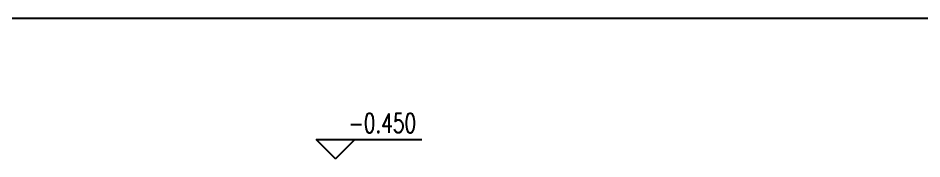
# Model space of a CAD drawing. Extents: x 0 to 302064749, y -59725395 to 1524223.
# Drawn here: x 212324654 to 214421086, y -7399447 to -7073307 of the extents above; entities that cross this region are included whole.
import ezdxf

# ---------------------------------------------------------------- set-up
doc = ezdxf.new("R2010")
doc.units = 0
doc.header["$LTSCALE"] = 1000
for name, color, linetype in [('0-底图', 7, 'Continuous'), ('DIM_ELEV', 3, 'Continuous'), ('PUB_TEXT', 7, 'Continuous'), ('道路-DX', 4, 'Continuous')]:
    doc.layers.add(name, color=color, linetype=linetype)
doc.styles.add('_TCH_DIM', font='SIMPLEX', dxfattribs={"width": 0.8, "height": 5, "bigfont": 'HZTXT'})

# ---------------------------------------------------------------- blocks, each defined once
blk = doc.blocks.new('gfhjghj')
at = {"layer": 'DIM_ELEV'}
for p, q in [((1112307.4, -42761.3), (1111857.4, -42311.3)), ((1111857.4, -42311.3), (1114308.4, -42311.3)), ((1112307.4, -42761.3), (1112757.4, -42311.3))]:
    blk.add_line(p, q, dxfattribs=at)
at = {"layer": '道路-DX', "ltscale": 5}
blk.add_line((1060432.7, -39499.9), (1142132.7, -39499.9), dxfattribs=at)
at = {"layer": 'PUB_TEXT', "style": '_TCH_DIM', "width": 0.705882}
blk.add_text('-0.450', height=446.25, dxfattribs=at).set_placement((1112613.4, -42153.8))
blk = doc.blocks.new('1#教学楼-电提建筑结构')
at = {"layer": '0-底图'}
blk.add_blockref('gfhjghj', (997396.8, -30782), dxfattribs=at)

msp = doc.modelspace()

# ---------------------------------------------------------------- block references
at = {"xscale": 100, "yscale": 100, "zscale": 100}
msp.add_blockref('1#教学楼-电提建筑结构', (2090275, -45113), dxfattribs=at)

doc.saveas('drawing.dxf')
